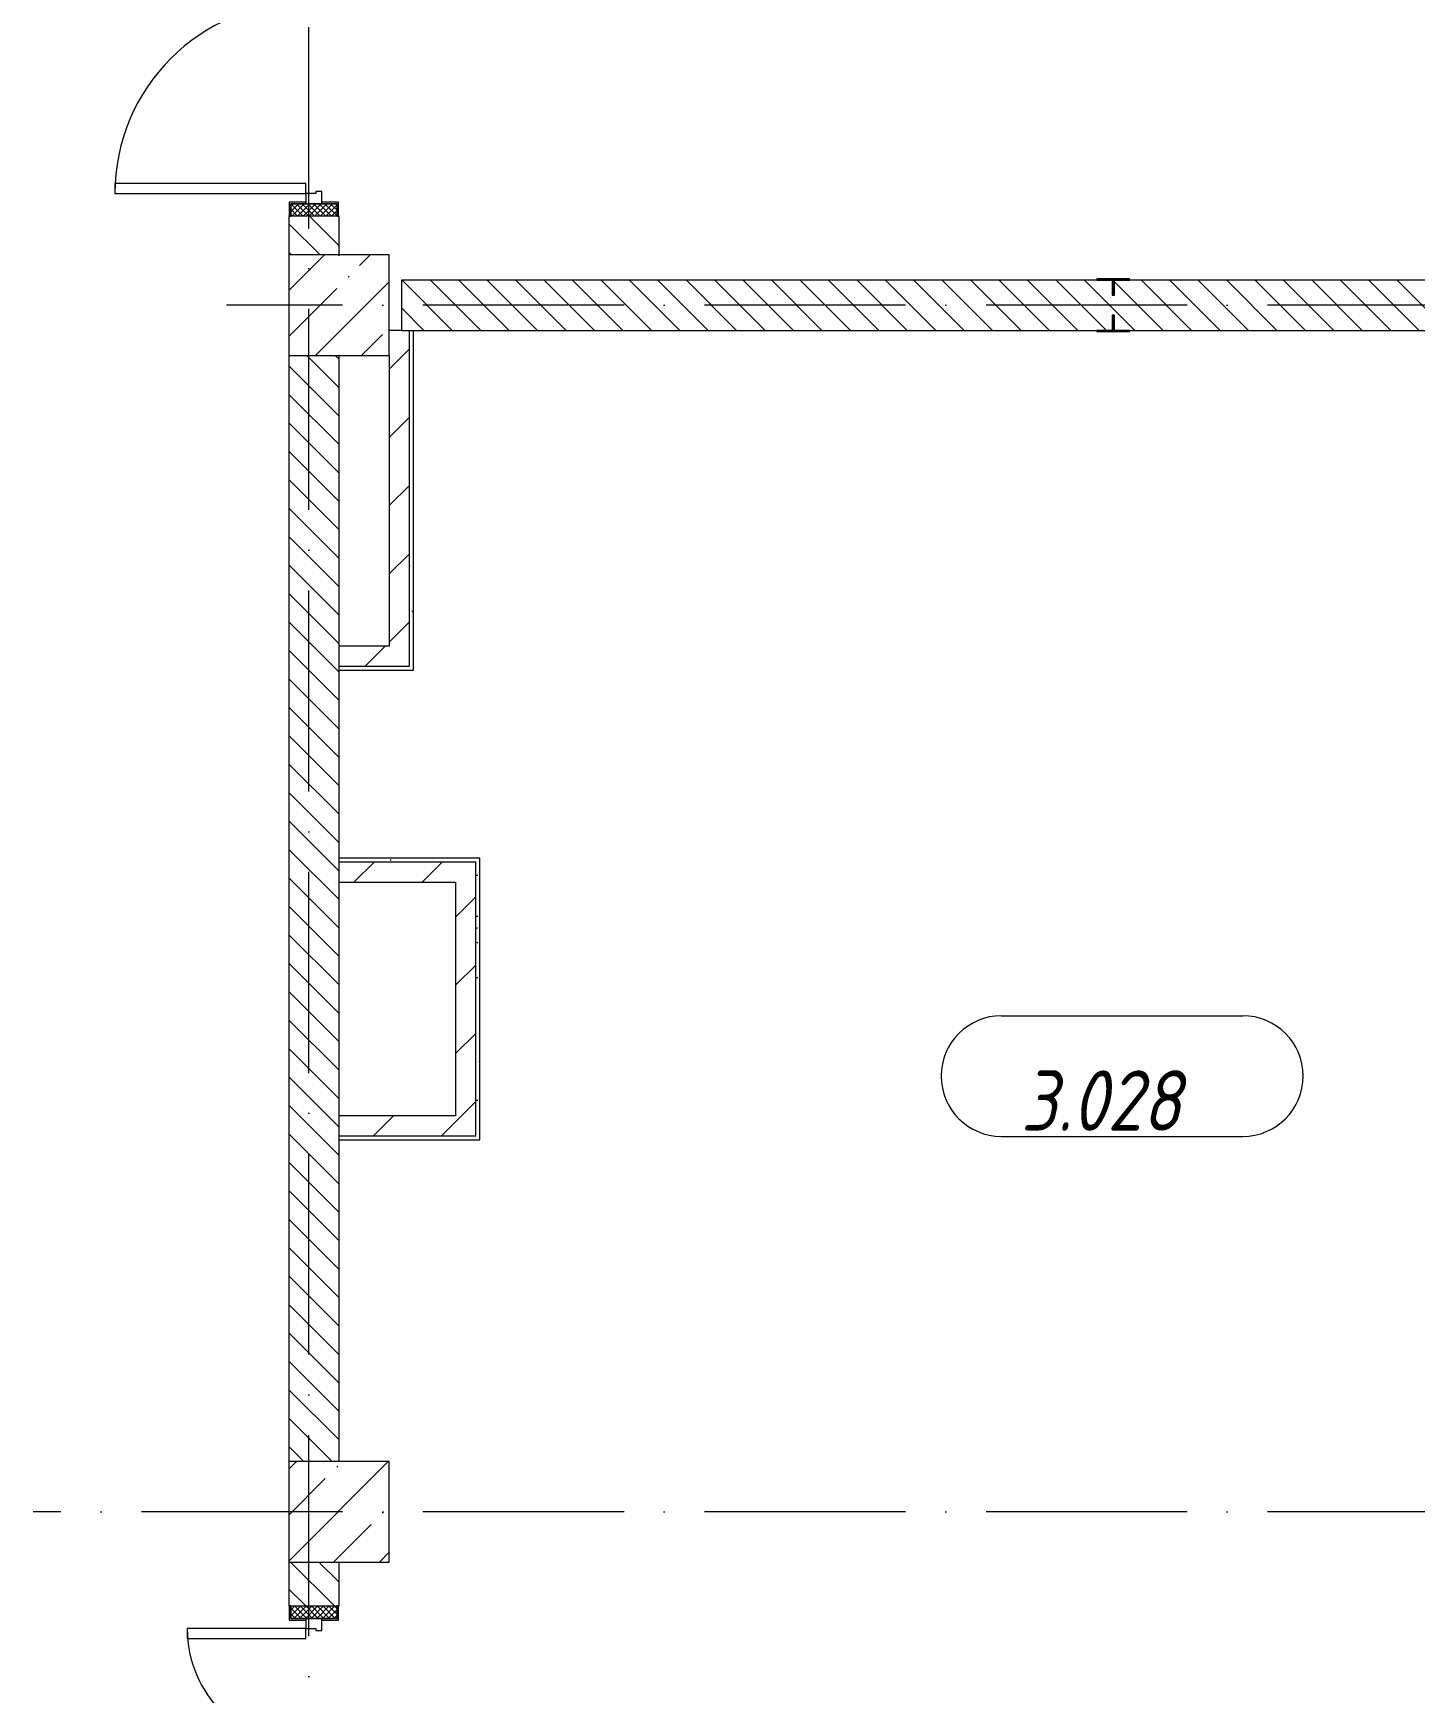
# Model space of a CAD drawing. Header units: millimetres. Extents: x -6467 to 106027, y -7090 to 195095.
# Drawn here: x 92089 to 98959, y 130045 to 138298 of the extents above; entities that cross this region are included whole.
import ezdxf

# ---------------------------------------------------------------- set-up
doc = ezdxf.new("R2010")
doc.units = ezdxf.units.MM
doc.linetypes.add('50_200_ШТРИХ_1Т_ш5_п1_п1_', pattern=[1400, 1000, -200, 0, -200])
for name, color, linetype, lineweight, true_color in [('A-AREA-IDEN-1', 7, 'Continuous', 9, 0xaaaaaa), ('A-GENM-1', 7, 'Continuous', 9, 0xaaaaaa), ('A-GENM-2', 7, 'Continuous', 20, 0xaaaaaa), ('I-WALL-1', 7, 'Continuous', 5, 0x787878), ('Оси-3', 7, '50_200_ШТРИХ_1Т_ш5_п1_п1_', 9, 0xaaaaaa)]:
    doc.layers.add(name, color=color, linetype=linetype, lineweight=lineweight, true_color=true_color)
for name, color, linetype, lineweight in [('A-DOOR', 7, 'Continuous', 9), ('A-DOOR-2', 7, 'Continuous', 5), ('A-DOOR-FRAM', 7, 'Continuous', 9), ('A-DOOR-FRAM-2', 7, 'Continuous', 5), ('A-WALL', 7, 'Continuous', 5), ('A-WALL-FNSH-1', 7, 'Continuous', 5), ('I-WALL', 7, 'Continuous', 5), ('S-COLS', 7, 'Continuous', 9), ('S-COLS-1', 7, 'Continuous', 5)]:
    doc.layers.add(name, color=color, linetype=linetype, lineweight=lineweight)
doc.styles.add('ISOCPEUR_I_1', font='isocpeui.ttf', dxfattribs={"width": 0.85, "height": 2.5})
pattern_1 = [(135, (109.45, 102614.03), (-70.71068, -70.71068), [])]
pattern_2 = [(135, (1456.41, 189.685), (-14.14214, -14.14214), []), (225, (1456.41, 189.685), (14.14214, -14.14214), [])]
pattern_3 = [(45, (-666.384, 189.685), (-14.1421, 14.1421), []), (135, (-666.384, 189.685), (-14.1421, -14.1421), [])]
pattern_4 = [(45, (109.45, 102614.03), (-169.7056, 169.7056), [])]
pattern_5 = [(0, (109.45, 102614.03), (406.4, 101.6), [6.706, -298.094, 6.706, -298.094, -1625.6]), (0, (109.45, 102614.03), (406.4, 101.6), [-609.6, 6.706, -602.894, 6.706, -298.094, -711.2]), (0, (109.45, 102614.03), (406.4, 101.6), [-1524, 6.706, -196.494, 6.706, -501.294]), (120, (261.85, 102664.83), (-291.18818, 301.15272), [6.706, -298.094, 6.706, -298.094, -1625.6]), (120, (261.85, 102664.83), (-291.18818, 301.15272), [-609.6, 6.706, -602.894, 6.706, -298.094, -711.2]), (120, (261.85, 102664.83), (-291.18818, 301.15272), [-1524, 6.706, -196.494, 6.706, -501.294]), (240, (312.65, 102868.03), (-115.21182, -402.75272), [6.706, -298.094, 6.706, -298.094, -1625.6]), (240, (312.65, 102868.03), (-115.21182, -402.75272), [-609.6, 6.706, -602.894, 6.706, -298.094, -711.2]), (240, (312.65, 102868.03), (-115.21182, -402.75272), [-1524, 6.706, -196.494, 6.706, -501.294])]

# ---------------------------------------------------------------- blocks, each defined once
blk = doc.blocks.new('BSC_Колонна _Прямоугольная - 500х500-V47-АИ_План этажа Радиаторы_3')
at = {"layer": 'S-COLS-1'}
h = blk.add_hatch(dxfattribs=at)
h.set_pattern_fill('FP_76', color=256, style=0, pattern_type=2)
h.set_pattern_definition([(45, (-93500, -34331.04), (-228.0985, 228.0985), []), (45, (-93271.9, -34331.04), (-228.0985, 228.0985), [403.225, -80.645, 6.706, -73.939])])
h.paths.add_polyline_path([(-250, -250), (250, -250), (250, 250), (-250, 250)])
for p, q in [((250, 250), (-250, 250)), ((-250, 250), (-250, -250)), ((250, -250), (250, 250)), ((-250, -250), (250, -250))]:
    blk.add_line(p, q, dxfattribs=at)
blk = doc.blocks.new('BSC_Колонна _Прямоугольная - 500х500-V55-АИ_План этажа Радиаторы_3')
at = {"layer": 'S-COLS-1'}
h = blk.add_hatch(dxfattribs=at)
h.set_pattern_fill('FP_83', color=256, style=0, pattern_type=2)
h.set_pattern_definition([(45, (-93500, -28331.04), (-228.0985, 228.0985), []), (45, (-93271.9, -28331.04), (-228.0985, 228.0985), [403.225, -80.645, 6.706, -73.939])])
h.paths.add_polyline_path([(-250, -250), (250, -250), (250, 250), (-250, 250)])
for p, q in [((250, 250), (-250, 250)), ((-250, 250), (-250, -250)), ((250, -250), (250, 250)), ((-250, -250), (250, -250))]:
    blk.add_line(p, q, dxfattribs=at)
blk = doc.blocks.new('110_Дверь_СКБ_2Ст_Наружная1 - СОШ_Д-07_1760_1440_х2400мм_Все учебные помещения_ читальные залы-26087210-АИ_План этажа Радиаторы_3')
at = {"layer": 'A-DOOR-2'}
h = blk.add_hatch(dxfattribs=at)
h.set_pattern_fill('FP_117', color=256, style=0, pattern_type=2)
h.set_pattern_definition(pattern_2)
h.paths.add_polyline_path([(839.5, -115), (899.5, -115), (899.5, 115), (839.5, 115)])
at = {"layer": 'A-DOOR-FRAM-2'}
h = blk.add_hatch(dxfattribs=at)
h.set_pattern_fill('FP_118', color=256, style=0, pattern_type=2)
h.set_pattern_definition(pattern_3)
h.paths.add_polyline_path([(-860.5, -115), (-800.5, -115), (-800.5, 115), (-860.5, 115)])
at = {"layer": 'A-DOOR'}
for p, q in [((-750.5, 990), (-750.5, 40)), ((-700.5, 990), (-750.5, 990)), ((-700.5, 40), (-700.5, 990)), ((789.5, 630), (739.5, 630)), ((739.5, 630), (739.5, 40)), ((789.5, 40), (789.5, 630)), ((-750.5, 40), (-700.5, 40)), ((739.5, 40), (789.5, 40))]:
    blk.add_line(p, q, dxfattribs=at)
at = {"layer": 'A-DOOR-2'}
for p, q in [((-792.5, 123), (-862.5, 123)), ((-862.5, 123), (-862.5, 115)), ((-862.5, 115), (-800.5, 115)), ((-800.5, 115), (-800.5, 40)), ((-792.5, 40), (-792.5, 123)), ((901.5, 123), (831.5, 123)), ((831.5, 123), (831.5, 40)), ((839.5, 40), (839.5, 115)), ((839.5, 115), (901.5, 115)), ((901.5, 115), (901.5, 123)), ((-800.5, 40), (-792.5, 40)), ((831.5, 40), (839.5, 40)), ((-792.5, -40), (-800.5, -40)), ((-800.5, -40), (-800.5, -115)), ((-792.5, -123), (-792.5, -40)), ((839.5, -40), (831.5, -40)), ((831.5, -40), (831.5, -123)), ((839.5, -115), (839.5, -40)), ((-862.5, -115), (-862.5, -123)), ((-800.5, -115), (-862.5, -115)), ((-862.5, -123), (-792.5, -123)), ((831.5, -123), (901.5, -123)), ((901.5, -115), (839.5, -115)), ((901.5, -123), (901.5, -115))]:
    blk.add_line(p, q, dxfattribs=at)
for centre, radius, start, end in [((-750.5, 40), 950, 0, 90), ((789.5, 40), 590, 90, 180)]:
    blk.add_arc(centre, radius, start, end, dxfattribs=at)
at = {"layer": 'A-DOOR-FRAM'}
for p, q in [((-800.5, 115), (-860.5, 115)), ((-860.5, 115), (-860.5, -115)), ((-800.5, -115), (-800.5, 115)), ((899.5, 115), (839.5, 115)), ((839.5, 115), (839.5, -115)), ((899.5, -115), (899.5, 115)), ((-750.5, 40), (-800.5, 40)), ((-800.5, 40), (-800.5, -40)), ((-750.5, -10), (-750.5, 40)), ((789.5, 40), (789.5, -10)), ((839.5, 40), (789.5, 40)), ((839.5, -40), (839.5, 40)), ((-800.5, -40), (-740.5, -40)), ((-740.5, -10), (-750.5, -10)), ((-740.5, -40), (-740.5, -10)), ((789.5, -10), (779.5, -10)), ((779.5, -10), (779.5, -40)), ((779.5, -40), (839.5, -40)), ((-860.5, -115), (-800.5, -115)), ((839.5, -115), (899.5, -115))]:
    blk.add_line(p, q, dxfattribs=at)
blk = doc.blocks.new('110_Дверь_СКБ_2Ст_Наружная1 - СОШ_Д-07_1760_1440_х2400мм_Все учебные помещения_ читальные залы-26087121-АИ_План этажа Радиаторы_3')
at = {"layer": 'A-DOOR-2'}
h = blk.add_hatch(dxfattribs=at)
h.set_pattern_fill('FP_117', color=256, style=0, pattern_type=2)
h.set_pattern_definition(pattern_2)
h.paths.add_polyline_path([(839.5, -115), (899.5, -115), (899.5, 115), (839.5, 115)])
at = {"layer": 'A-DOOR-FRAM-2'}
h = blk.add_hatch(dxfattribs=at)
h.set_pattern_fill('FP_118', color=256, style=0, pattern_type=2)
h.set_pattern_definition(pattern_3)
h.paths.add_polyline_path([(-860.5, -115), (-800.5, -115), (-800.5, 115), (-860.5, 115)])
at = {"layer": 'A-DOOR'}
for p, q in [((-750.5, 990), (-750.5, 40)), ((-700.5, 990), (-750.5, 990)), ((-700.5, 40), (-700.5, 990)), ((789.5, 630), (739.5, 630)), ((739.5, 630), (739.5, 40)), ((789.5, 40), (789.5, 630)), ((-750.5, 40), (-700.5, 40)), ((739.5, 40), (789.5, 40))]:
    blk.add_line(p, q, dxfattribs=at)
at = {"layer": 'A-DOOR-2'}
for p, q in [((-792.5, 123), (-862.5, 123)), ((-862.5, 123), (-862.5, 115)), ((-862.5, 115), (-800.5, 115)), ((-800.5, 115), (-800.5, 40)), ((-792.5, 40), (-792.5, 123)), ((901.5, 123), (831.5, 123)), ((831.5, 123), (831.5, 40)), ((839.5, 40), (839.5, 115)), ((839.5, 115), (901.5, 115)), ((901.5, 115), (901.5, 123)), ((-800.5, 40), (-792.5, 40)), ((831.5, 40), (839.5, 40)), ((-792.5, -40), (-800.5, -40)), ((-800.5, -40), (-800.5, -115)), ((-792.5, -123), (-792.5, -40)), ((839.5, -40), (831.5, -40)), ((831.5, -40), (831.5, -123)), ((839.5, -115), (839.5, -40)), ((-862.5, -115), (-862.5, -123)), ((-800.5, -115), (-862.5, -115)), ((-862.5, -123), (-792.5, -123)), ((831.5, -123), (901.5, -123)), ((901.5, -115), (839.5, -115)), ((901.5, -123), (901.5, -115))]:
    blk.add_line(p, q, dxfattribs=at)
for centre, radius, start, end in [((-750.5, 40), 950, 0, 90), ((789.5, 40), 590, 90, 180)]:
    blk.add_arc(centre, radius, start, end, dxfattribs=at)
at = {"layer": 'A-DOOR-FRAM'}
for p, q in [((-800.5, 115), (-860.5, 115)), ((-860.5, 115), (-860.5, -115)), ((-800.5, -115), (-800.5, 115)), ((899.5, 115), (839.5, 115)), ((839.5, 115), (839.5, -115)), ((899.5, -115), (899.5, 115)), ((-750.5, 40), (-800.5, 40)), ((-800.5, 40), (-800.5, -40)), ((-750.5, -10), (-750.5, 40)), ((789.5, 40), (789.5, -10)), ((839.5, 40), (789.5, 40)), ((839.5, -40), (839.5, 40)), ((-800.5, -40), (-740.5, -40)), ((-740.5, -10), (-750.5, -10)), ((-740.5, -40), (-740.5, -10)), ((789.5, -10), (779.5, -10)), ((779.5, -10), (779.5, -40)), ((779.5, -40), (839.5, -40)), ((-860.5, -115), (-800.5, -115)), ((839.5, -115), (899.5, -115))]:
    blk.add_line(p, q, dxfattribs=at)
blk = doc.blocks.new('АР_Перемычка1 - АР_Перемычка-26087274-АИ_План этажа Радиаторы_3')
at = {"layer": 'A-GENM-1'}
blk.add_line((-200, -125), (-192, -125), dxfattribs=at)
blk = doc.blocks.new('Фахверк _газобетон торцы_861 - Фахверк _газобетон торцы_-26105161-АИ_План этажа Радиаторы_3')
at = {"layer": 'A-GENM-2'}
for p, q in [((88426, 11134.7), (88345, 11134.7)), ((88345, 11134.7), (88345, 11128.7)), ((88345, 11128.7), (88420, 11128.7)), ((88420, 11128.7), (88420, 11053.7)), ((88426, 11053.7), (88426, 11134.7)), ((88420, 11053.7), (88426, 11053.7)), ((88420, 10953.7), (88420, 10878.7)), ((88426, 10953.7), (88420, 10953.7)), ((88426, 10872.7), (88426, 10953.7)), ((88420, 10878.7), (88345, 10878.7)), ((88345, 10878.7), (88345, 10872.7)), ((88345, 10872.7), (88426, 10872.7))]:
    blk.add_line(p, q, dxfattribs=at)
blk = doc.blocks.new('Фахверк _газобетон торцы_862 - Фахверк _газобетон торцы_-26105181-АИ_План этажа Радиаторы_3')
at = {"layer": 'A-GENM-2'}
for p, q in [((88426, -6052.7), (88345, -6052.7)), ((88345, -6052.7), (88345, -6058.7)), ((88345, -6058.7), (88420, -6058.7)), ((88420, -6058.7), (88420, -6133.7)), ((88426, -6133.7), (88426, -6052.7)), ((88420, -6133.7), (88426, -6133.7)), ((88426, -6233.7), (88420, -6233.7)), ((88420, -6233.7), (88420, -6308.7)), ((88426, -6314.7), (88426, -6233.7)), ((88420, -6308.7), (88345, -6308.7)), ((88345, -6308.7), (88345, -6314.7)), ((88345, -6314.7), (88426, -6314.7))]:
    blk.add_line(p, q, dxfattribs=at)
blk = doc.blocks.new('AAR_СКБ_Марка_помещения_1_5 ммп - Номер-27962133-АИ_План этажа Радиаторы_3')
at = {"layer": 'A-AREA-IDEN-1'}
for p, q in [((-2.987, 3), (3.013, 3)), ((-2.987, 0), (3.013, 0))]:
    blk.add_line(p, q, dxfattribs=at)
for centre, start, end in [((-2.987, 1.5), 90, 270), ((3.013, 1.5), 270, 90)]:
    blk.add_arc(centre, 1.5, start, end, dxfattribs=at)

msp = doc.modelspace()

# ---------------------------------------------------------------- hatches: boundary and pattern name
at = {"layer": 'I-WALL'}
h = msp.add_hatch(dxfattribs=at)
h.set_pattern_fill('FP_2', color=256, style=0, pattern_type=2)
h.set_pattern_definition(pattern_1)
h.paths.add_polyline_path([(93607.1, 101195.1), (93609.4, 101195.1), (93607.4, 101718.1), (93359.4, 101718.1), (93359.4, 101195.1)])
h.paths.add_polyline_path([(93369.4, 103480.1), (93609.4, 103482.1), (93607.4, 103695.1), (93359.4, 103695.1), (93361.4, 103482.1), (93369.4, 103482.1)])
h.paths.add_polyline_path([(93609.4, 104195.1), (93609.4, 107895.1), (93359.4, 107895.1), (93359.4, 104195.1), (93401.8, 104195.1)])
h.paths.add_polyline_path([(93609.4, 108595.1), (93609.4, 108885.1), (93359.4, 108885.1), (93359.4, 108595.1), (93524.4, 108595.1)])
h.paths.add_polyline_path([(93609.4, 109585.1), (93609.4, 109695.1), (93359.4, 109695.1), (93359.4, 109585.1), (93524.4, 109585.1)])
h.paths.add_polyline_path([(93359.4, 110195.1), (93609.4, 110195.1), (93607.4, 110713.1), (93359.4, 110713.1)])
h.paths.add_polyline_path([(93539.4, 112475.1), (93609.4, 112477.1), (93607.4, 112695.1), (93359.4, 112695.1), (93361.4, 112477.1), (93429.4, 112475.1)])
h.paths.add_polyline_path([(93433.4, 113195.1), (93609.4, 113195.1), (93609.4, 118695.1), (93359.4, 118695.1), (93359.4, 113195.1), (93432.8, 113195.1)])
h.paths.add_polyline_path([(93599.4, 119195.1), (93609.4, 119195.1), (93607.4, 119568.1), (93359.4, 119568.1), (93359.4, 119195.1), (93553.2, 119195.1)])
h.paths.add_polyline_path([(93361.4, 121330.1), (93361.4, 121332.1), (93609.4, 121332.1), (93609.4, 121695.1), (93359.4, 121695.1), (93359.4, 121330.1)])
h.paths.add_polyline_path([(93359.4, 122195.1), (93609.4, 122195.1), (93609.4, 127695.1), (93359.4, 127695.1), (93359.4, 126965)])
h.paths.add_polyline_path([(93561, 128195.1), (93609.4, 128195.1), (93607.4, 128713.1), (93359.4, 128713.1), (93359.4, 128195.1)])
h.paths.add_polyline_path([(93609.4, 130475.1), (93607.4, 130695.1), (93359.4, 130695.1), (93361.4, 130477.1), (93607.4, 130475.1)])
h.paths.add_polyline_path([(93436.4, 131195.1), (93609.4, 131195.1), (93609.4, 136695.1), (93359.4, 136695.1), (93359.4, 131195.1), (93433.2, 131195.1)])
h.paths.add_polyline_path([(93374.2, 137195.1), (93609.4, 137195.1), (93607.4, 137388.1), (93359.4, 137388.1), (93361.4, 137195.1), (93369.4, 137195.1)])
h.paths.add_polyline_path([(93607.4, 139150.1), (93609.4, 139152.1), (93609.4, 139695.1), (93359.4, 139695.1), (93361.4, 139152.1), (93607.4, 139152.1)])
h.paths.add_polyline_path([(93450.1, 140195.1), (93609.4, 140195.1), (93609.4, 145045.1), (93359.4, 145045.1), (93359.4, 140195.1), (93447, 140195.1)])
h.paths.add_polyline_path([(93359.4, 145545.1), (93609.4, 145545.1), (93607.4, 146908.1), (93359.4, 146908.1), (93359.4, 146652.6)])
h.paths.add_polyline_path([(93539.4, 148670.1), (93609.4, 148672.1), (93607.4, 148895.1), (93359.4, 148895.1), (93361.4, 148672.1), (93429.4, 148670.1)])
h = msp.add_hatch(dxfattribs=at)
h.set_pattern_fill('FP_2', color=256, style=0, pattern_type=2)
h.set_pattern_definition(pattern_1)
h.paths.add_polyline_path([(100859.4, 136820.1), (100859.4, 137070.1), (93919.4, 137070.1), (93919.4, 136820.1), (100471.2, 136820.1)])
h = msp.add_hatch(dxfattribs=at)
h.set_pattern_fill('FP_4', color=256, style=0, pattern_type=2)
h.set_pattern_definition(pattern_4)
h.paths.add_polyline_path([(93859.4, 135249.8), (93959.4, 135249.8), (93959.4, 136820.1), (93859.4, 136820.1), (93859.4, 135402.5)])
h = msp.add_hatch(dxfattribs=at)
h.set_pattern_fill('FP_4', color=256, style=0, pattern_type=2)
h.set_pattern_definition(pattern_4)
h.paths.add_polyline_path([(93609.4, 135149.8), (93959.4, 135149.8), (93959.4, 135249.8), (93609.4, 135249.8)])
h = msp.add_hatch(dxfattribs=at)
h.set_pattern_fill('FP_4', color=256, style=0, pattern_type=2)
h.set_pattern_definition(pattern_4)
h.paths.add_polyline_path([(94189.4, 134075.8), (94289.4, 134075.8), (94289.4, 134175.8), (93609.4, 134175.8), (93609.4, 134075.8)])
h = msp.add_hatch(dxfattribs=at)
h.set_pattern_fill('FP_4', color=256, style=0, pattern_type=2)
h.set_pattern_definition(pattern_4)
h.paths.add_polyline_path([(94289.4, 132814.8), (94289.4, 134075.8), (94189.4, 134075.8), (94189.4, 132814.8)])
h = msp.add_hatch(dxfattribs=at)
h.set_pattern_fill('FP_4', color=256, style=0, pattern_type=2)
h.set_pattern_definition(pattern_4)
h.paths.add_polyline_path([(94189.4, 132814.8), (94189.4, 132914.8), (93609.4, 132914.8), (93609.4, 132814.8)])
at = {"layer": 'I-WALL-1'}
h = msp.add_hatch(dxfattribs=at)
h.set_pattern_fill('FP_3', color=256, style=0, pattern_type=2)
h.set_pattern_definition(pattern_5)
h.paths.add_polyline_path([(93979.4, 135149.8), (93979.4, 136820.1), (93959.4, 136820.1), (93959.4, 135149.8)])
h = msp.add_hatch(dxfattribs=at)
h.set_pattern_fill('FP_3', color=256, style=0, pattern_type=2)
h.set_pattern_definition(pattern_5)
h.paths.add_polyline_path([(93609.4, 135129.8), (93979.4, 135129.8), (93979.4, 135149.8), (93609.4, 135149.8)])
h = msp.add_hatch(dxfattribs=at)
h.set_pattern_fill('FP_3', color=256, style=0, pattern_type=2)
h.set_pattern_definition(pattern_5)
h.paths.add_polyline_path([(94289.4, 134175.8), (94309.4, 134175.8), (94309.4, 134195.8), (93609.4, 134195.8), (93609.4, 134175.8)])
h = msp.add_hatch(dxfattribs=at)
h.set_pattern_fill('FP_3', color=256, style=0, pattern_type=2)
h.set_pattern_definition(pattern_5)
h.paths.add_polyline_path([(94309.4, 132794.8), (94309.4, 134175.8), (94289.4, 134175.8), (94289.4, 132794.8)])
h = msp.add_hatch(dxfattribs=at)
h.set_pattern_fill('FP_3', color=256, style=0, pattern_type=2)
h.set_pattern_definition(pattern_5)
h.paths.add_polyline_path([(93609.4, 132794.8), (94289.4, 132794.8), (94289.4, 132814.8), (93609.4, 132814.8)])

# ---------------------------------------------------------------- linework, layer by layer
at = {"layer": 'A-WALL'}
for p, q in [((93359.4, 137390.1), (93359.4, 137195.1)), ((93609.4, 137195.1), (93609.4, 137390.1)), ((100859.4, 137070.1), (93919.4, 137070.1)), ((93919.4, 137070.1), (93919.4, 136820.1)), ((93919.4, 136820.1), (100859.4, 136820.1)), ((93959.4, 135149.8), (93959.4, 136820.1)), ((93359.4, 136695.1), (93359.4, 131195.1)), ((93609.4, 131195.1), (93609.4, 136695.1)), ((93609.4, 135149.8), (93959.4, 135149.8)), ((94289.4, 134175.8), (93609.4, 134175.8)), ((94289.4, 132814.8), (94289.4, 134175.8)), ((93609.4, 132814.8), (94289.4, 132814.8)), ((93359.4, 130695.1), (93359.4, 130475.1)), ((93609.4, 130475.1), (93609.4, 130695.1))]:
    msp.add_line(p, q, dxfattribs=at)
at = {"layer": 'A-WALL-FNSH-1'}
for p, q in [((93919.4, 136820.1), (93859.4, 136820.1)), ((93979.4, 135129.8), (93979.4, 136820.1)), ((93859.4, 136695.1), (93859.4, 135249.8)), ((93859.4, 135249.8), (93609.4, 135249.8)), ((93609.4, 135129.8), (93979.4, 135129.8)), ((94309.4, 134195.8), (93609.4, 134195.8)), ((94309.4, 132794.8), (94309.4, 134195.8)), ((93609.4, 134075.8), (94189.4, 134075.8)), ((94189.4, 134075.8), (94189.4, 132914.8)), ((94189.4, 132914.8), (93609.4, 132914.8)), ((93609.4, 132794.8), (94309.4, 132794.8))]:
    msp.add_line(p, q, dxfattribs=at)
at = {"layer": 'Оси-3'}
for p, q in [((93459.4, 96724.3), (93459.4, 193895)), ((104827.4, 136945.1), (93049.4, 136945.1)), ((104827.4, 130945.1), (92088.5, 130945.1))]:
    msp.add_line(p, q, dxfattribs=at)

# ---------------------------------------------------------------- block references
at = {"layer": 'A-AREA-IDEN-1', "xscale": 199.9999999999999, "yscale": 199.9999999999999, "zscale": 199.9999999999999}
msp.add_blockref('AAR_СКБ_Марка_помещения_1_5 ммп - Номер-27962133-АИ_План этажа Радиаторы_3', (97501.3, 132812), dxfattribs=at)
at = {"layer": 'A-DOOR-2', "rotation": 89.9999999999999}
for name, p in [('110_Дверь_СКБ_2Ст_Наружная1 - СОШ_Д-07_1760_1440_х2400мм_Все учебные помещения_ читальные залы-26087210-АИ_План этажа Радиаторы_3', (93484.4, 138250.6)), ('110_Дверь_СКБ_2Ст_Наружная1 - СОШ_Д-07_1760_1440_х2400мм_Все учебные помещения_ читальные залы-26087121-АИ_План этажа Радиаторы_3', (93484.4, 129575.6))]:
    msp.add_blockref(name, p, dxfattribs=at)
at = {"layer": 'A-GENM-1'}
for name, p, rotation in [('АР_Перемычка1 - АР_Перемычка-26087274-АИ_План этажа Радиаторы_3', (93484.4, 137390.1), 89.9999999999999), ('Фахверк _газобетон торцы_862 - Фахверк _газобетон торцы_-26105181-АИ_План этажа Радиаторы_3', (185885.5, 130761.4), 180)]:
    msp.add_blockref(name, p, dxfattribs=dict(at, rotation=rotation))
msp.add_blockref('Фахверк _газобетон торцы_861 - Фахверк _газобетон торцы_-26105161-АИ_План этажа Радиаторы_3', (9033.5, 125941.3), dxfattribs=at)
at = {"layer": 'S-COLS'}
for name, p in [('BSC_Колонна _Прямоугольная - 500х500-V47-АИ_План этажа Радиаторы_3', (93609.4, 136945.1)), ('BSC_Колонна _Прямоугольная - 500х500-V55-АИ_План этажа Радиаторы_3', (93609.4, 130945.1))]:
    msp.add_blockref(name, p, dxfattribs=at)

# ---------------------------------------------------------------- texts
at = {"layer": 'A-AREA-IDEN-1', "insert": (97398, 132840.2), "char_height": 300, "width": 952, "attachment_point": 8, "line_spacing_factor": 1.139951, "style": 'ISOCPEUR_I_1'}
msp.add_mtext('\\pxqc,t8.46667,16.93333,25.4,33.86667,42.33333,50.8,59.26667,67.73333,76.2,84.66667,93.13333,101.6,110.06667,118.53333,127,135.46667,143.93333,152.4,160.86667,169.33333,177.8,186.26667,194.73333,203.2,211.66667,220.13333,228.6,237.06667,245.53333,254,262.46667,270.93333;{3.028}', dxfattribs=at)

doc.saveas('drawing.dxf')
